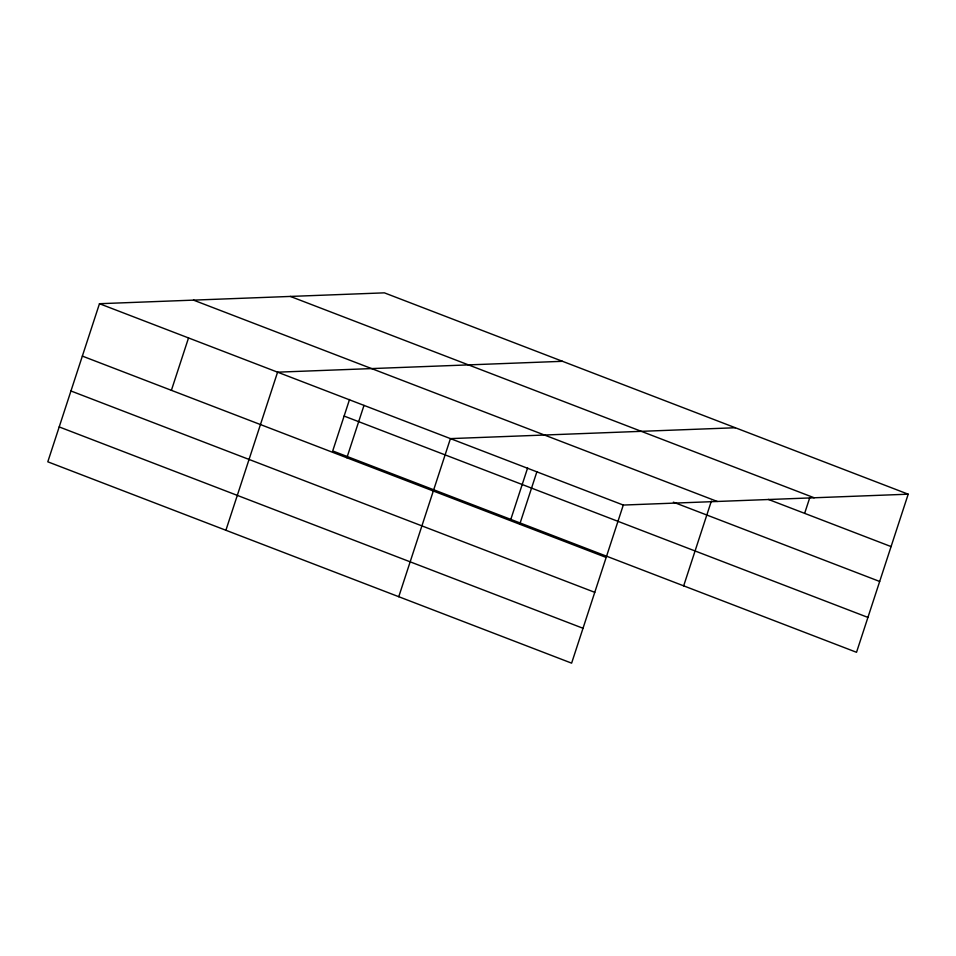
<?xml version="1.0" encoding="UTF-8"?>
<svg xmlns="http://www.w3.org/2000/svg" width="956" height="956" viewBox="0 0 956 956"><rect width="100%" height="100%" fill="white"/><g stroke="black" fill="none" stroke-linecap="round" stroke-linejoin="round"><path stroke-width="1.43" d="M908.2 494.192L384.384 292.847L99.472 303.709L47.8 461.808L571.616 663.153L623.288 505.055L908.2 494.192L856.528 652.291L332.712 450.945L349.538 399.477M171.399 390.323L188.523 337.934M225.903 530.269L277.575 372.171L562.486 361.308M346.873 457.781L363.997 405.392M398.76 596.711L450.431 438.613L735.343 427.75M510.803 519.407L527.628 467.926M519.741 524.223L536.866 471.834M683.671 585.849L711.372 501.075M804.641 513.36L809.732 497.789M290.361 296.432L814.177 497.777M768.397 499.426L891.076 546.581M193.494 300.124L717.311 501.47M673.359 502.163L879.675 581.463M99.472 303.709L623.288 505.055M344.112 416.063L867.928 617.409M82.347 356.098L606.164 557.444M70.947 390.98L594.763 592.326M59.2 426.926L583.017 628.271"/></g></svg>
